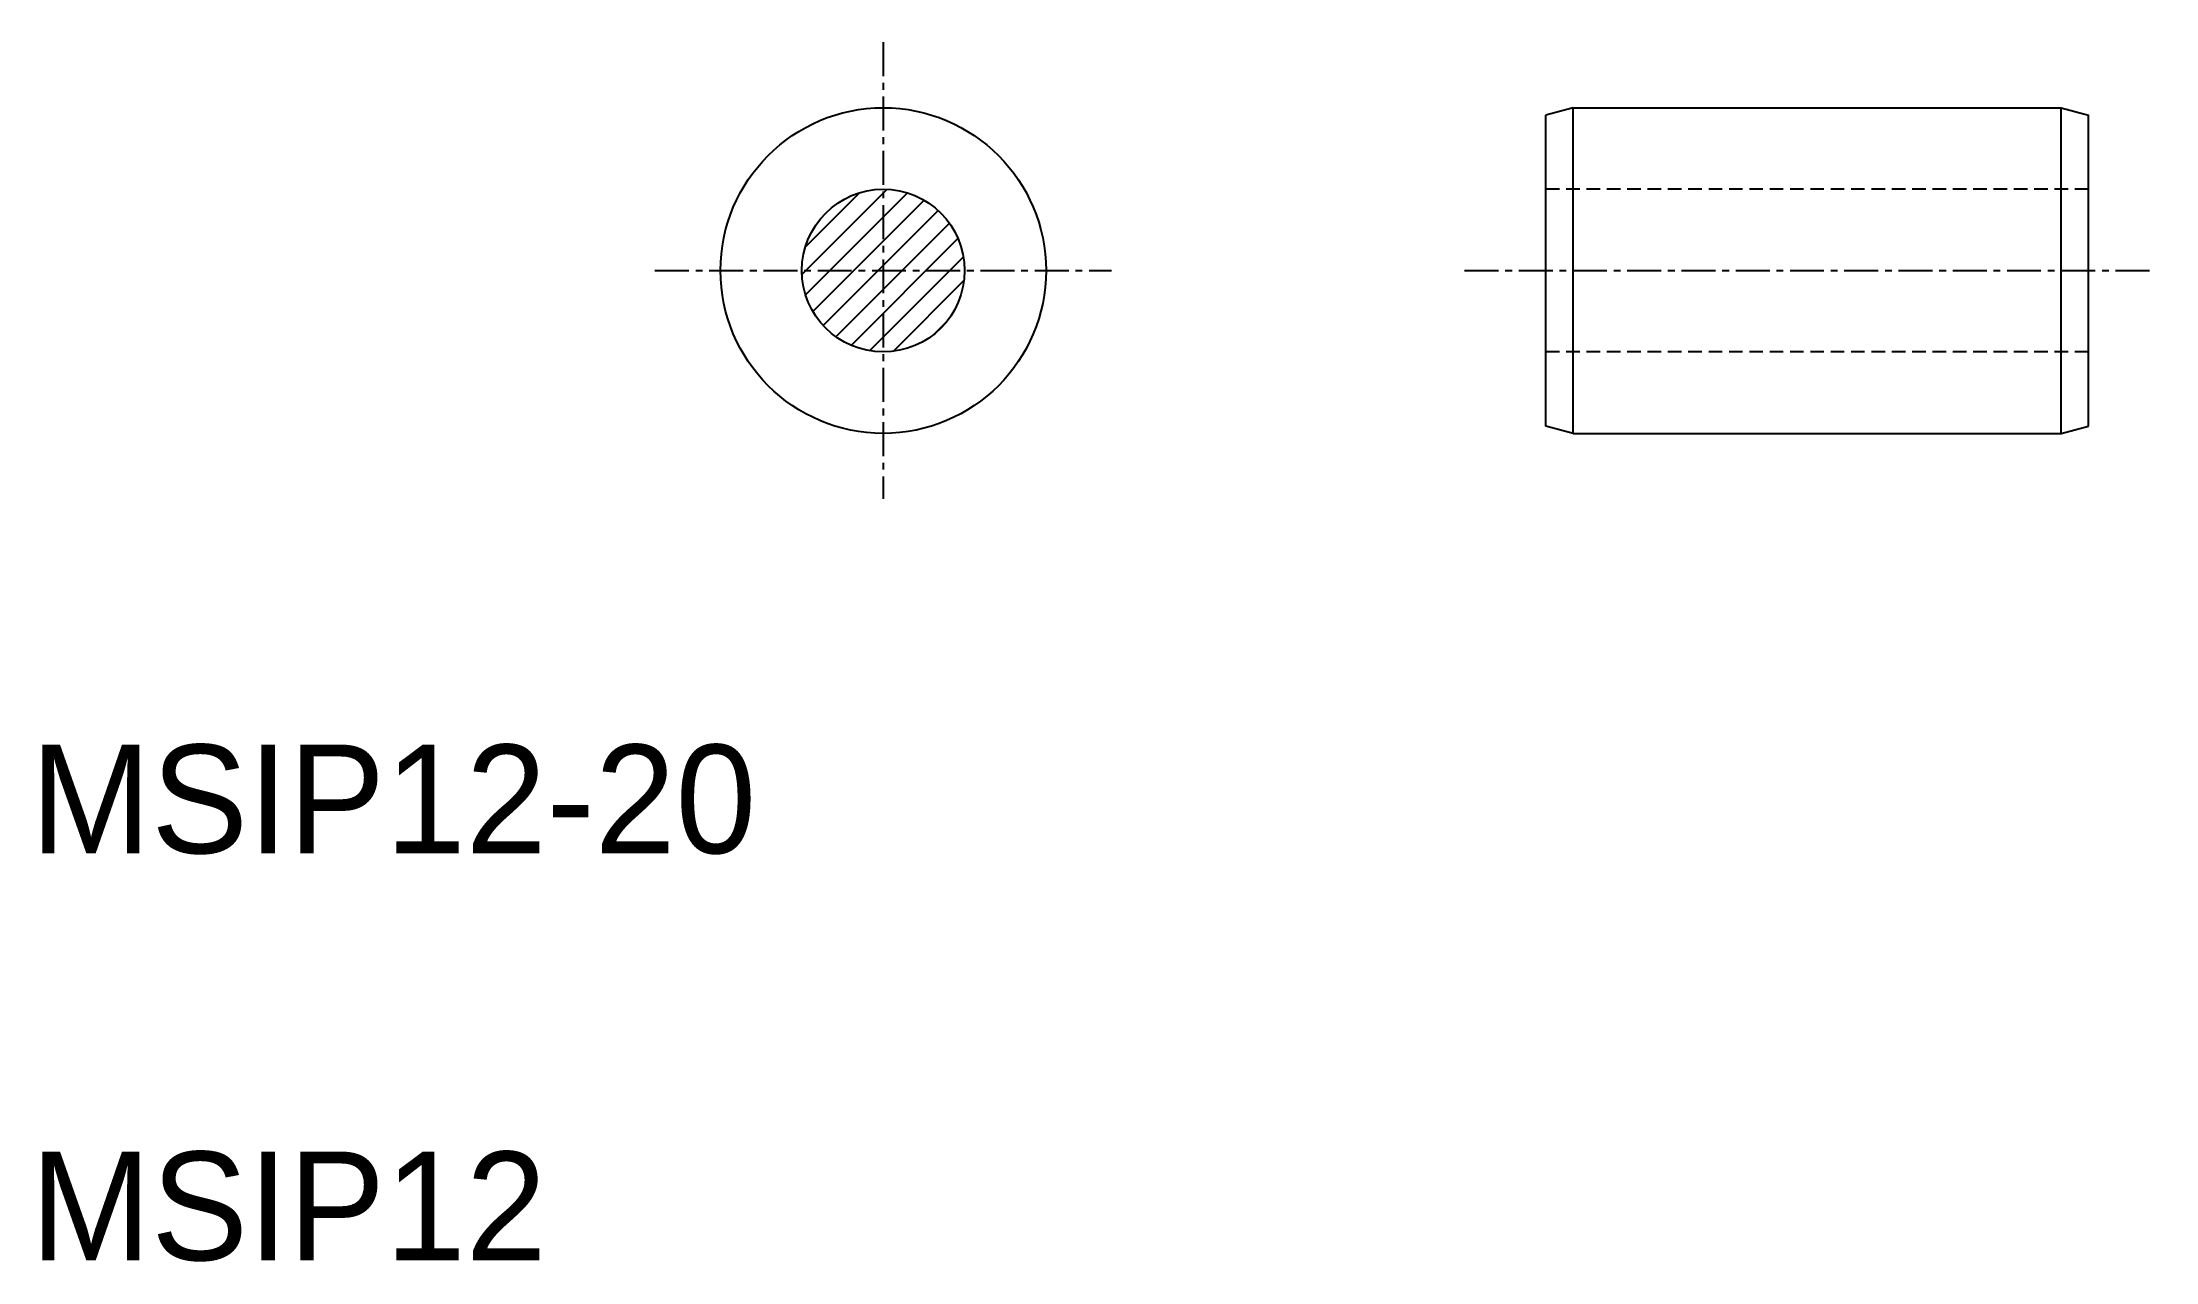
# Model space of a CAD drawing. Extents: x 112.6 to 190.6, y 15 to 59.9.
import ezdxf

# ---------------------------------------------------------------- set-up
doc = ezdxf.new("R2010")
doc.units = 0
doc.linetypes.add('CENTER', pattern=[2, 1.25, -0.25, 0.25, -0.25])
doc.linetypes.add('DASHED', pattern=[0.75, 0.5, -0.25])
doc.layers.get('0').update_dxf_attribs({"linetype": 'CONTINUOUS'})
doc.layers.add('CENTER', color=1, linetype='CENTER')

# ---------------------------------------------------------------- blocks, each defined once
blk = doc.blocks.new('*X5')
at = {"color": 0, "linetype": 'CONTINUOUS'}
for p, q in [((140.645, 51.373), (143.788, 54.516)), ((140.767, 52.379), (142.782, 54.394)), ((140.779, 50.623), (144.538, 54.382)), ((141.049, 50.009), (145.152, 54.112)), ((141.424, 49.5), (145.662, 53.738)), ((141.891, 49.083), (146.078, 53.27)), ((142.456, 48.764), (146.397, 52.706)), ((143.138, 48.562), (146.599, 52.023)), ((144.001, 48.541), (146.62, 51.161)), ((145.54, 49.196), (145.965, 49.622))]:
    blk.add_line(p, q, dxfattribs=at)

msp = doc.modelspace()

# ---------------------------------------------------------------- linework, layer by layer
at = {"color": 7, "linetype": 'CONTINUOUS'}
for p, q in [((169.07, 57.52), (168.07, 57.252)), ((168.07, 45.788), (168.07, 57.252)), ((169.07, 57.52), (187.07, 57.52)), ((169.07, 45.52), (169.07, 57.52)), ((187.07, 45.52), (187.07, 57.52)), ((187.07, 57.52), (188.07, 57.252)), ((188.07, 45.788), (188.07, 57.252)), ((169.07, 45.52), (168.07, 45.788)), ((169.07, 45.52), (187.07, 45.52)), ((187.07, 45.52), (188.07, 45.788))]:
    msp.add_line(p, q, dxfattribs=at)
at = {"color": 3, "linetype": 'DASHED'}
for p, q in [((188.07, 54.52), (168.07, 54.52)), ((188.07, 48.52), (168.07, 48.52))]:
    msp.add_line(p, q, dxfattribs=at)
at = {"color": 7, "linetype": 'CONTINUOUS'}
for radius in [6, 3]:
    msp.add_circle((143.642, 51.52), radius, dxfattribs=at)
at = {"layer": 'CENTER', "color": 1, "linetype": 'CENTER'}
for p, q in [((143.642, 59.934), (143.642, 43.105)), ((135.227, 51.52), (152.056, 51.52)), ((165.07, 51.52), (190.55, 51.52))]:
    msp.add_line(p, q, dxfattribs=at)

# ---------------------------------------------------------------- block references
at = {"color": 7, "linetype": 'CONTINUOUS'}
msp.add_blockref('*X5', (0, 0), dxfattribs=at)

# ---------------------------------------------------------------- texts
for s, p in [('MSIP12-20', (112.201, 30.047)), ('MSIP12', (112.201, 15.047))]:
    msp.add_text(s, height=4, dxfattribs=at).set_placement(p)

doc.saveas('drawing.dxf')
